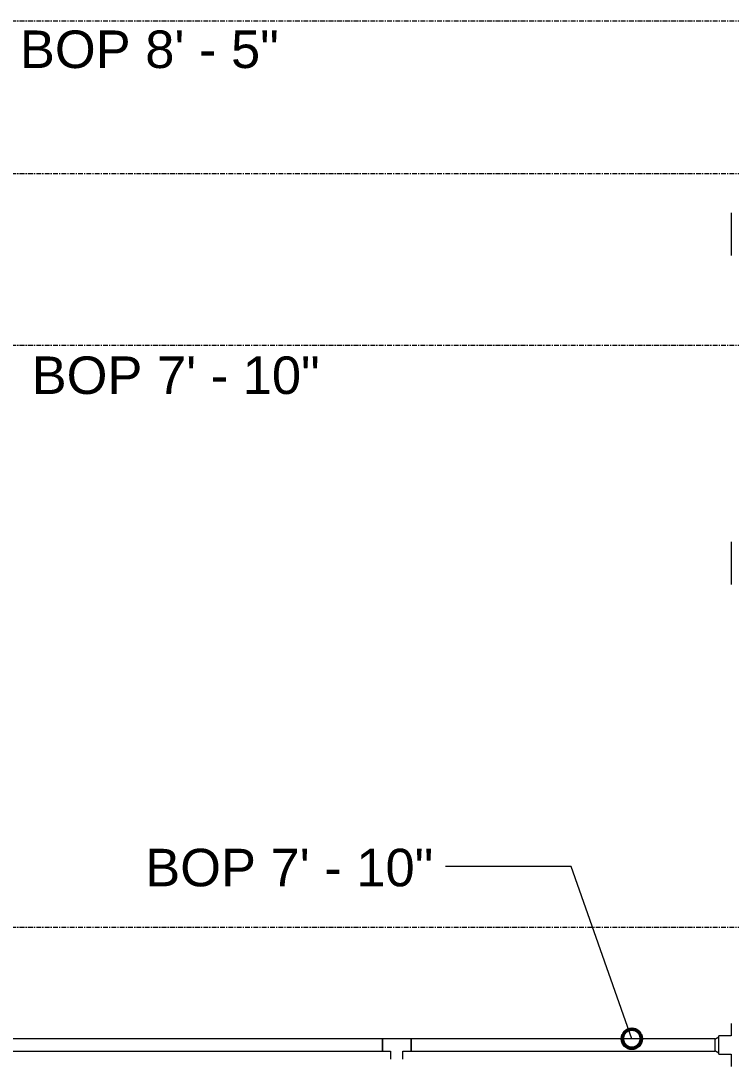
# Model space of a CAD drawing. Header units: inches. Extents: x -3679 to 241, y -496 to 1784.
# Drawn here: x -1148 to -1073.6, y 384.1 to 493 of the extents above; entities that cross this region are included whole.
import ezdxf

# ---------------------------------------------------------------- set-up
doc = ezdxf.new("R2010")
doc.units = ezdxf.units.IN
doc.header["$MEASUREMENT"] = 0
doc.linetypes.add('Grid Line', pattern=[0.875, 0.5, -0.125, 0.125, -0.125])
for name, color, linetype, lineweight in [('G-ANNO-DIMS', 251, 'Continuous', 9), ('P-PIPE', 1, 'Continuous', 9), ('S-GRID', 8, 'Continuous', 9)]:
    doc.layers.add(name, color=color, linetype=linetype, lineweight=lineweight)
doc.styles.add('Arial', font='arial.ttf', dxfattribs={"height": 3.934132})

msp = doc.modelspace()

# ---------------------------------------------------------------- linework, layer by layer
at = {"layer": 'G-ANNO-DIMS'}
for p, q in [((-1090.35, 404.33), (-1103.52, 404.33)), ((-1083.99, 386.29), (-1090.35, 404.33))]:
    msp.add_line(p, q, dxfattribs=at)
at = {"layer": 'G-ANNO-DIMS', "lineweight": 50}
msp.add_circle((-1083.99, 386.29), 1, dxfattribs=at)
at = {"layer": 'P-PIPE'}
for p, q in [((-1073.58, 472.88), (-1073.58, 468.39)), ((-1073.58, 438.38), (-1073.58, 433.89)), ((-1073.58, 387.88), (-1073.58, 386.59)), ((-1073.58, 386.59), (-1074.87, 386.59)), ((-1074.87, 384.68), (-1074.87, 386.59)), ((-1110.12, 386.29), (-1162.11, 386.29)), ((-1107.13, 386.29), (-1110.12, 386.29)), ((-1110.12, 386.27), (-1110.12, 386.29)), ((-1110.12, 386.29), (-1110.12, 384.98)), ((-1110.12, 386.2), (-1110.12, 386.27)), ((-1110.12, 386.1), (-1110.12, 386.2)), ((-1110.12, 385.96), (-1110.12, 386.1)), ((-1110.12, 385.81), (-1110.12, 385.96)), ((-1110.12, 385.46), (-1110.12, 385.81)), ((-1110.12, 385.31), (-1110.12, 385.46)), ((-1075.28, 386.29), (-1107.13, 386.29)), ((-1107.13, 384.98), (-1107.13, 386.29)), ((-1107.13, 386.29), (-1107.13, 386.27)), ((-1107.13, 386.27), (-1107.13, 386.2)), ((-1107.13, 386.2), (-1107.13, 386.1)), ((-1107.13, 386.1), (-1107.13, 385.96)), ((-1107.13, 385.96), (-1107.13, 385.81)), ((-1107.13, 385.81), (-1107.13, 385.46)), ((-1107.13, 385.46), (-1107.13, 385.31)), ((-1074.87, 386.45), (-1075.28, 386.2)), ((-1075.28, 386.29), (-1075.28, 384.98)), ((-1162.11, 384.98), (-1110.12, 384.98)), ((-1110.12, 385.17), (-1110.12, 385.31)), ((-1110.12, 385.07), (-1110.12, 385.17)), ((-1110.12, 385), (-1110.12, 385.07)), ((-1110.12, 384.98), (-1110.12, 385)), ((-1110.12, 384.98), (-1109.28, 384.98)), ((-1109.28, 384.98), (-1109.28, 384.14)), ((-1107.97, 384.98), (-1107.13, 384.98)), ((-1107.97, 384.14), (-1107.97, 384.98)), ((-1107.13, 385.31), (-1107.13, 385.17)), ((-1107.13, 385.17), (-1107.13, 385.07)), ((-1107.13, 385.07), (-1107.13, 385)), ((-1107.13, 385), (-1107.13, 384.98)), ((-1107.13, 384.98), (-1075.28, 384.98)), ((-1075.28, 385.07), (-1074.87, 384.82)), ((-1074.87, 384.68), (-1073.58, 384.68)), ((-1073.58, 384.68), (-1073.58, 383.39))]:
    msp.add_line(p, q, dxfattribs=at)
at = {"layer": 'S-GRID', "linetype": 'Grid Line'}
for p, q in [((-3666.39, 493), (228, 493)), ((-3666.39, 477), (228, 477)), ((-3666.39, 459), (228, 459)), ((-3666.39, 398), (228, 398))]:
    msp.add_line(p, q, dxfattribs=at)

# ---------------------------------------------------------------- texts
at = {"layer": 'G-ANNO-DIMS', "char_height": 3.9341, "attachment_point": 1, "line_spacing_factor": 0.938532, "style": 'Arial'}
for s, insert, width in [('BOP 8\' - 5"', (-1148.11, 491.98), 32.304), ('BOP 7\' - 10"', (-1146.88, 457.81), 35.952), ('BOP 7\' - 10"', (-1134.98, 406.2), 35.952)]:
    msp.add_mtext(s, dxfattribs=dict(at, insert=insert, width=width))

doc.saveas('drawing.dxf')
